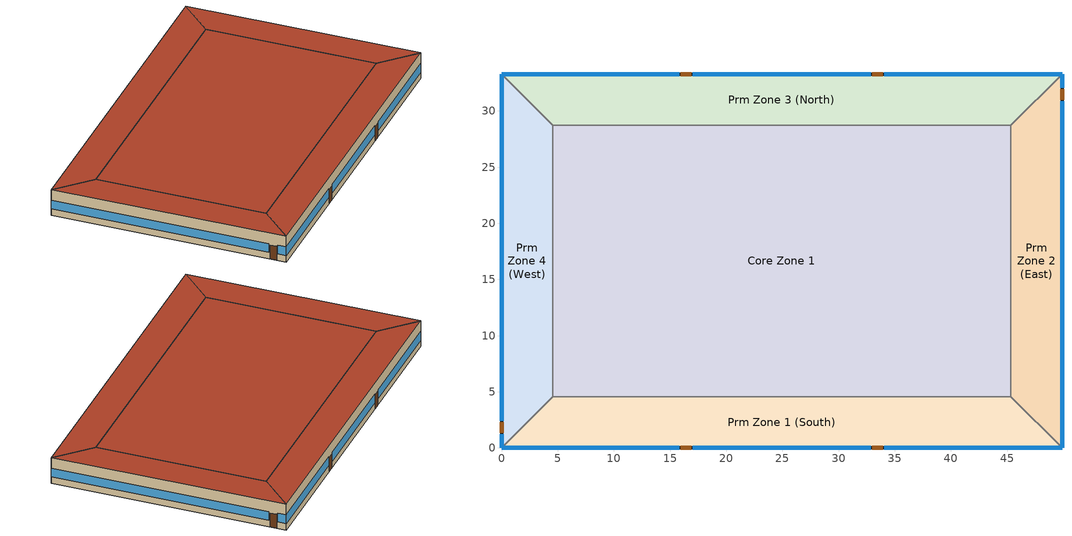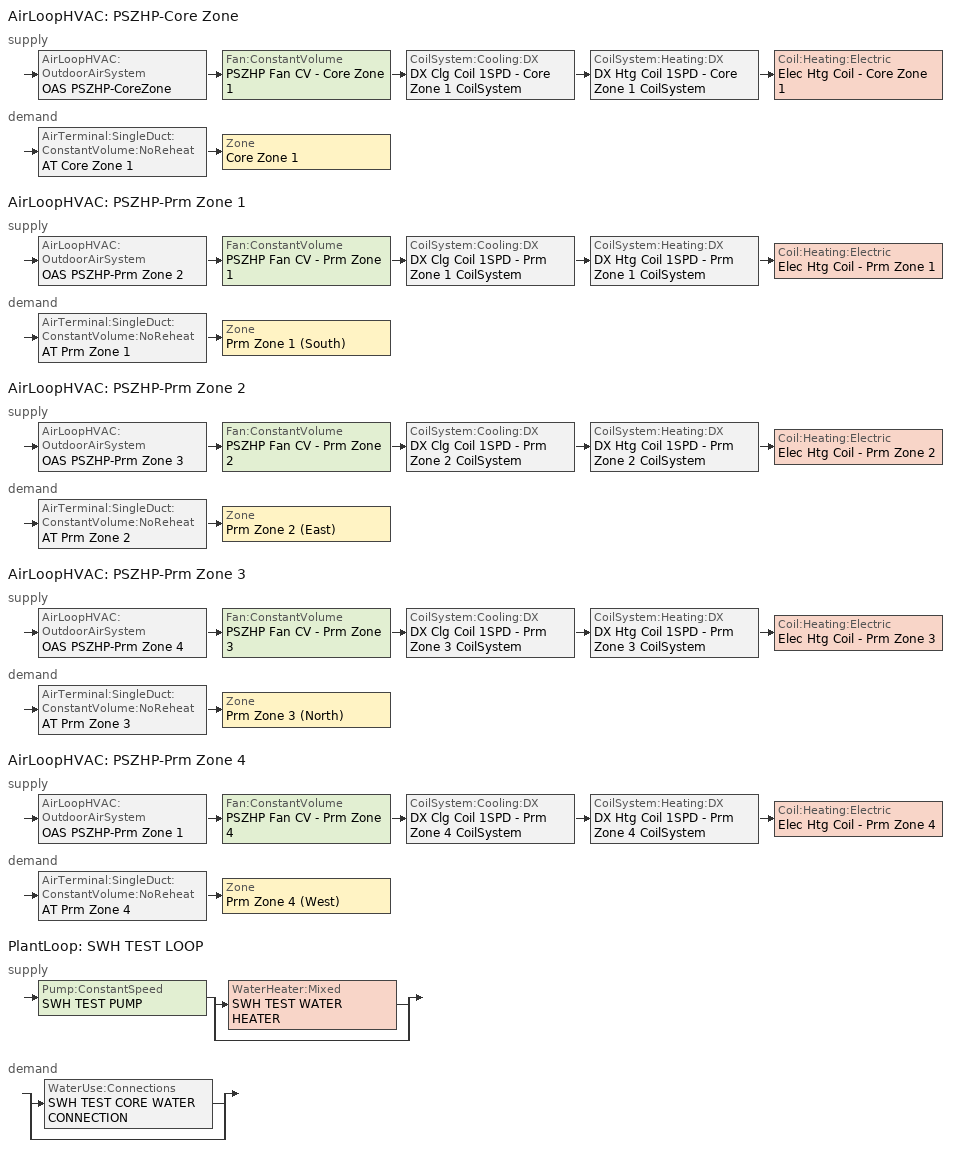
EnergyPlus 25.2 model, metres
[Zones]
Prm Zone 2 (East)
 floor ground (Slab-on-grade Type 1): 45.32,4.57 45.32,28.71 49.9,33.28 49.9,0 z0
 wall outside (ExtWall Type 2): 49.9,0,3.96 49.9,0,0 49.9,33.28,0 49.9,33.28,0.98 49.9,33.28,2.33 49.9,33.28,3.96
 wall to Prm Zone 3 (North) (Interior Wall): 49.9,33.28 45.32,28.71 z0:3.96
 wall to Prm Zone 1 (South) (Interior Wall): 45.32,4.57 49.9,0 z0:3.96
 wall to Core Zone 1 (Interior Wall): 45.32,28.71 45.32,4.57 z0:3.96
 window (SimpleWindow): 49.9,0 49.9,30.85 / 49.9,32.06 49.9,33.28 z0.98:2.33
 door (Exterior Door): 49.9,31 49.9,31.91 z0:2.13
 roof outside (Roof Type 1): 49.9,0 49.9,33.28 45.32,28.71 45.32,4.57 z3.96
Core Zone 1
 floor ground (Slab-on-grade Type 1): 4.57,28.71 45.32,28.71 45.32,4.57 4.57,4.57 z0
 wall to Prm Zone 3 (North) (Interior Wall): 45.32,28.71 4.57,28.71 z0:3.96
 wall to Prm Zone 1 (South) (Interior Wall): 4.57,4.57 45.32,4.57 z0:3.96
 wall to Prm Zone 4 (West) (Interior Wall): 4.57,28.71 4.57,4.57 z0:3.96
 roof outside (Roof Type 1): 4.57,4.57 45.32,4.57 45.32,28.71 4.57,28.71 z3.96
Prm Zone 1 (South)
 floor ground (Slab-on-grade Type 1): 45.32,4.57 49.9,0 0,0 4.57,4.57 z0
 wall outside (ExtWall Type 1): 0,0 49.9,0 z0:3.96
 wall to Prm Zone 4 (West) (Interior Wall): 4.57,4.57 0,0 z0:3.96
 window (SimpleWindow): 17.04,0 32.89,0 / 0,0 15.82,0 / 34.08,0 49.9,0 z0.98:2.33
 door (Exterior Door): 15.97,0 16.89,0 / 33.01,0 33.92,0 z0:2.13
 roof outside (Roof Type 1): 4.57,4.57 0,0 49.9,0 45.32,4.57 z3.96
Prm Zone 3 (North)
 floor foundation (Slab-on-grade Type 2): 4.57,28.71 0,33.28 49.9,33.28 45.32,28.71 z0
 wall outside (ExtWall Type 3): 49.9,33.28 0,33.28 z0:3.96
 wall to Prm Zone 4 (West) (Interior Wall): 0,33.28 4.57,28.71 z0:3.96
 window (SimpleWindow): 49.9,33.28 34.08,33.28 / 32.89,33.28 17.04,33.28 / 15.82,33.28 0,33.28 z0.98:2.33
 door (Exterior Door): 33.92,33.28 33.01,33.28 / 16.89,33.28 15.97,33.28 z0:2.13
 roof outside (Roof Type 2): 45.32,28.71 49.9,33.28 0,33.28 4.57,28.71 z3.96
Prm Zone 4 (West)
 floor foundation (Slab-on-grade Type 2): 0,33.28 4.57,28.71 4.57,4.57 0,0 z0
 wall outside (ExtWall Type 3): 0,33.28 0,0 z0:3.96
 window (SimpleWindow): 0,1.22 0,0 / 0,33.28 0,2.44 z0.98:2.33
 door (Exterior Door): 0,2.29 0,1.37 z0:2.13
 roof outside (Roof Type 3): 0,0 4.57,4.57 4.57,28.71 0,33.28 z3.96
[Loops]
AirLoopHVAC 'PSZHP-Core Zone'
 supply: AirLoopHVAC:OutdoorAirSystem 'OAS PSZHP-CoreZone' > Fan:ConstantVolume 'PSZHP Fan CV - Core Zone 1' > CoilSystem:Cooling:DX 'DX Clg Coil 1SPD - Core Zone 1 CoilSystem' > CoilSystem:Heating:DX 'DX Htg Coil 1SPD - Core Zone 1 CoilSystem' > Coil:Heating:Electric 'Elec Htg Coil - Core Zone 1'
 demand: AirTerminal:SingleDuct:ConstantVolume:NoReheat 'AT Core Zone 1' > Zone 'Core Zone 1'
AirLoopHVAC 'PSZHP-Prm Zone 1'
 supply: AirLoopHVAC:OutdoorAirSystem 'OAS PSZHP-Prm Zone 2' > Fan:ConstantVolume 'PSZHP Fan CV - Prm Zone 1' > CoilSystem:Cooling:DX 'DX Clg Coil 1SPD - Prm Zone 1 CoilSystem' > CoilSystem:Heating:DX 'DX Htg Coil 1SPD - Prm Zone 1 CoilSystem' > Coil:Heating:Electric 'Elec Htg Coil - Prm Zone 1'
 demand: AirTerminal:SingleDuct:ConstantVolume:NoReheat 'AT Prm Zone 1' > Zone 'Prm Zone 1 (South)'
AirLoopHVAC 'PSZHP-Prm Zone 2'
 supply: AirLoopHVAC:OutdoorAirSystem 'OAS PSZHP-Prm Zone 3' > Fan:ConstantVolume 'PSZHP Fan CV - Prm Zone 2' > CoilSystem:Cooling:DX 'DX Clg Coil 1SPD - Prm Zone 2 CoilSystem' > CoilSystem:Heating:DX 'DX Htg Coil 1SPD - Prm Zone 2 CoilSystem' > Coil:Heating:Electric 'Elec Htg Coil - Prm Zone 2'
 demand: AirTerminal:SingleDuct:ConstantVolume:NoReheat 'AT Prm Zone 2' > Zone 'Prm Zone 2 (East)'
AirLoopHVAC 'PSZHP-Prm Zone 3'
 supply: AirLoopHVAC:OutdoorAirSystem 'OAS PSZHP-Prm Zone 4' > Fan:ConstantVolume 'PSZHP Fan CV - Prm Zone 3' > CoilSystem:Cooling:DX 'DX Clg Coil 1SPD - Prm Zone 3 CoilSystem' > CoilSystem:Heating:DX 'DX Htg Coil 1SPD - Prm Zone 3 CoilSystem' > Coil:Heating:Electric 'Elec Htg Coil - Prm Zone 3'
 demand: AirTerminal:SingleDuct:ConstantVolume:NoReheat 'AT Prm Zone 3' > Zone 'Prm Zone 3 (North)'
AirLoopHVAC 'PSZHP-Prm Zone 4'
 supply: AirLoopHVAC:OutdoorAirSystem 'OAS PSZHP-Prm Zone 1' > Fan:ConstantVolume 'PSZHP Fan CV - Prm Zone 4' > CoilSystem:Cooling:DX 'DX Clg Coil 1SPD - Prm Zone 4 CoilSystem' > CoilSystem:Heating:DX 'DX Htg Coil 1SPD - Prm Zone 4 CoilSystem' > Coil:Heating:Electric 'Elec Htg Coil - Prm Zone 4'
 demand: AirTerminal:SingleDuct:ConstantVolume:NoReheat 'AT Prm Zone 4' > Zone 'Prm Zone 4 (West)'
PlantLoop 'SWH TEST LOOP'
 supply: Pump:ConstantSpeed 'SWH TEST PUMP' > split
  | WaterHeater:Mixed 'SWH TEST WATER HEATER'
  | bypass
 demand: split
  | WaterUse:Connections 'SWH TEST CORE WATER CONNECTION'
  | bypass
[Building]
ASHRAE 229 Base Test Building: North axis=0
[Site:GroundTemperature:BuildingSurface]
18, 18, 18, 18, 18, 18, 18, 18, 18, 18, 18, 18
[Site:Location]
Denver Intl Ap: Elevation=1650; Latitude=39.83; Longitude=-104.65; Time zone=-7
[SizingPeriod:DesignDay] Ashrae clear sky optical depth for beam irradiance taub=0; Ashrae clear sky optical depth for diffuse irradiance taud=0; Barometric pressure=83009; Begin environment reset mode=FullResetAtBeginEnvironment; Day of month=21; Daylight saving time indicator=No; Dry bulb temperature range modifier type=DefaultMultipliers; Humidity condition type=WetBulb; Rain indicator=No; Snow indicator=No; Solar model indicator=ASHRAETau
Name | Daily dry bulb temperature range | Day type | Maximum dry bulb temperature | Month | Wetbulb or dewpoint at maximum dry bulb | Wind direction | Wind speed
Denver.Intl.AP Ann Clg 1% Condns DB=>MWB | 17.3 | SummerDesignDay | 33.5 | 7 | 15.4 | 20 | 4.2
Denver.Intl.AP Ann Htg 99% Condns DB | 0 | WinterDesignDay | -14.6 | 12 | -14.6 | 230 | 3.4
[Construction]
ExtWall Type 1: Gypsum Board, Wall Insulation, Gypsum Board, Stucco
ExtWall Type 2: Massless Wall Material for Ext Wall Type 2, Wall Insulation Type 2, Massless Wall Material for Ext Wall Type 2, Stucco
ExtWall Type 3: Massless Wall Material for Ext Wall Type 3
Exterior Door: Metal Deck 01, 100 mm Floor Insulation
Interior Wall: G01a 19mm gypsum board, F04 Wall air space resistance, G01a 19mm gypsum board
Roof Type 1: Built-Up Roofing Type 1, Roof Cont Insulation Board 1, Metal Deck 01
Roof Type 2: Built-Up Roofing Type 2, Roof Cont Insulation Board 2, Metal Deck 02
Roof Type 3: Massless Assembly for Roof Type 3
SimpleWindow: U 0.569 SHGC 0.387 VT 0.421 Simple Glazing
Slab-on-grade Type 1; Slab-on-grade Type 2: HW CONCRETE FLOOR
[Material]
Name | Conductivity | Density | Roughness | Solar absorptance | Specific heat | Thermal absorptance | Thickness | Visible absorptance
100 mm Floor Insulation | 0.04 | 91.31 | MediumRough | 0.7 | 838 | 0.7 | 0.1143 | 0.7
Built-Up Roofing Type 1 | 0.16 | 1120 | VeryRough | 0.7 | 1460 | 0.9 | 0.0095 | 0.7
Built-Up Roofing Type 2 | 0.16 | 1120 | VeryRough | 0.7 | 1460 | 0.9 | 0.00944 | 0.7
ExtVertInsulation | 0.04 | 91.31 | Smooth | 0.65 | 838 | 0.9 | 0.1143 | 0.65
G01a 19mm gypsum board | 0.16 | 800 | MediumSmooth | 0.4 | 1090 | 0.9 | 0.019 | 0.4
Gypsum Board | 0.16 | 800 | MediumSmooth | 0.7 | 1090 | 0.9 | 0.0159 | 0.7
HW CONCRETE FLOOR | 2.31 | 2322 | Rough | 0.7 | 832 | 0.9 | 0.1016 | 0.7
Metal Deck 01 | 45.28 | 7824 | Smooth | 0.7 | 500 | 0.9 | 0.0008 | 0.7
Metal Deck 02 | 45.28 | 7824 | MediumSmooth | 0.7 | 500 | 0.9 | 0.0008 | 0.7
Roof Cont Insulation Board 1 | 0.02 | 32 | MediumRough | 0.7 | 922 | 0.9 | 0.05273 | 0.7
Roof Cont Insulation Board 2 | 0.02 | 32 | MediumRough | 0.7 | 922 | 0.9 | 0.106 | 0.7
Stucco | 0.72 | 1856 | Smooth | 0.7 | 840 | 0.9 | 0.0254 | 0.7
Wall Insulation | 0.037 | 9.6 | MediumRough | 0.5 | 838 | 0.9 | 0.062 | 0.5
Wall Insulation Type 2 | 0.037 | 9.6 | MediumRough | 0.5 | 838 | 0.9 | 0.179 | 0.5
[Material:AirGap]
F04 Wall air space resistance: Thermal resistance=0.15
[Material:NoMass] Roughness=Smooth; Solar absorptance=0.7; Thermal absorptance=0.9; Visible absorptance=0.7
Name | Thermal resistance
Massless Assembly for Roof Type 3 | 2.66
Massless Wall Material for Ext Wall Type 2 | 0.099
Massless Wall Material for Ext Wall Type 3 | 1.95
[WindowMaterial:SimpleGlazingSystem]
U 0.569 SHGC 0.387 VT 0.421 Simple Glazing: Solar heat gain coefficient=0.387; U factor=3.23093; Visible transmittance=0.421
[AirLoopHVAC] Design return air flow fraction of supply air flow=1; Design supply air flow rate=Autosize
PSZHP-Core Zone; PSZHP-Prm Zone 1; PSZHP-Prm Zone 2; PSZHP-Prm Zone 3; PSZHP-Prm Zone 4
[AirTerminal:SingleDuct:ConstantVolume:NoReheat] Availability schedule=Always On Discrete hvac_library; Maximum air flow rate=Autosize
AT Core Zone 1; AT Prm Zone 1; AT Prm Zone 2; AT Prm Zone 3; AT Prm Zone 4
[AvailabilityManager:NightCycle] Applicability schedule=Always On Discrete; Control type=CycleOnAny; Cycling run time=3600; Cycling run time control type=FixedRunTime; Fan schedule=HVAC System Availability Sch; Thermostat tolerance=1
Avail Mgr Night Cycle Core Zone; Avail Mgr Night Cycle Prm Zone 1; Avail Mgr Night Cycle Prm Zone 2; Avail Mgr Night Cycle Prm Zone 3; Avail Mgr Night Cycle Prm Zone 4
[Coil:Cooling:DX:SingleSpeed] 2017 rated evaporator fan power per volume flow rate=773.3; 2023 rated evaporator fan power per volume flow rate=934.4; Availability schedule=Always On Discrete hvac_library; Basin heater capacity=0; Basin heater setpoint temperature=10; Condenser type=AirCooled; Crankcase heater capacity=0; Energy input ratio function of flow fraction curve=OS:Curve:Quadratic 2; Energy input ratio function of temperature curve=OS:Curve:Biquadratic 2; Evaporative condenser air flow rate=Autosize; Evaporative condenser effectiveness=0; Evaporative condenser pump rated power consumption=Autosize; Gross rated cooling cop=3.1; Latent capacity time constant=0; Maximum cycling rate=0; Maximum outdoor dry bulb temperature for crankcase heater operation=0; Minimum outdoor dry bulb temperature for compressor operation=-25; Nominal time for condensate removal to begin=0; Part load fraction correlation curve=OS:Curve:Quadratic 3; Ratio of initial moisture evaporation rate and steady state latent capacity=0; Total cooling capacity function of flow fraction curve=OS:Curve:Quadratic 1; Total cooling capacity function of temperature curve=OS:Curve:Biquadratic 1
Name | Gross rated sensible heat ratio | Gross rated total cooling capacity | Rated air flow rate
DX Clg Coil 1SPD - Core Zone 1 | 0.75785 | 34762.7 | 1.65562
DX Clg Coil 1SPD - Prm Zone 1 | 0.74056 | 43577.7 | 1.98027
DX Clg Coil 1SPD - Prm Zone 2 | 0.74413 | 19280.7 | 0.88431
DX Clg Coil 1SPD - Prm Zone 3 | 0.74675 | 23892.8 | 1.10611
DX Clg Coil 1SPD - Prm Zone 4 | 0.74413 | 21455.5 | 0.98406
[Coil:Heating:DX:SingleSpeed] 2017 rated supply fan power per volume flow rate=773.3; 2023 rated supply fan power per volume flow rate=934.4; Availability schedule=Always On Discrete hvac_library; Crankcase heater capacity=0; Defrost control=Timed; Defrost strategy=Resistive; Defrost time period fraction=0.166667; Energy input ratio function of flow fraction curve=OS:Curve:Quadratic 9; Energy input ratio function of temperature curve=OS:Curve:Biquadratic 8; Gross rated heating cop=3.1; Heating capacity function of flow fraction curve=OS:Curve:Quadratic 8; Heating capacity function of temperature curve=OS:Curve:Biquadratic 7; Maximum outdoor dry bulb temperature for crankcase heater operation=4.44444; Maximum outdoor dry bulb temperature for defrost operation=4.44444; Minimum outdoor dry bulb temperature for compressor operation=-12.2222; Part load fraction correlation curve=OS:Curve:Quadratic 10; Resistive defrost heater capacity=2000
Name | Gross rated heating capacity | Rated air flow rate
DX Htg Coil 1SPD - Core Zone 1 | 34762.7 | 1.65562
DX Htg Coil 1SPD - Prm Zone 1 | 43577.7 | 1.98027
DX Htg Coil 1SPD - Prm Zone 2 | 19280.7 | 0.88431
DX Htg Coil 1SPD - Prm Zone 3 | 23892.8 | 1.10611
DX Htg Coil 1SPD - Prm Zone 4 | 21455.5 | 0.98406
[Coil:Heating:Electric] Availability schedule=Always On Discrete; Efficiency=1; Nominal capacity=Autosize
Elec Htg Coil - Core Zone 1; Elec Htg Coil - Prm Zone 1; Elec Htg Coil - Prm Zone 2; Elec Htg Coil - Prm Zone 3; Elec Htg Coil - Prm Zone 4
[CoilSystem:Cooling:DX] Availability schedule=Always On Discrete hvac_library
Name | Cooling coil
DX Clg Coil 1SPD - Core Zone 1 CoilSystem | DX Clg Coil 1SPD - Core Zone 1
DX Clg Coil 1SPD - Prm Zone 1 CoilSystem | DX Clg Coil 1SPD - Prm Zone 1
DX Clg Coil 1SPD - Prm Zone 2 CoilSystem | DX Clg Coil 1SPD - Prm Zone 2
DX Clg Coil 1SPD - Prm Zone 3 CoilSystem | DX Clg Coil 1SPD - Prm Zone 3
DX Clg Coil 1SPD - Prm Zone 4 CoilSystem | DX Clg Coil 1SPD - Prm Zone 4
[CoilSystem:Heating:DX] Availability schedule=Always On Discrete hvac_library
Name | Heating coil
DX Htg Coil 1SPD - Core Zone 1 CoilSystem | DX Htg Coil 1SPD - Core Zone 1
DX Htg Coil 1SPD - Prm Zone 1 CoilSystem | DX Htg Coil 1SPD - Prm Zone 1
DX Htg Coil 1SPD - Prm Zone 2 CoilSystem | DX Htg Coil 1SPD - Prm Zone 2
DX Htg Coil 1SPD - Prm Zone 3 CoilSystem | DX Htg Coil 1SPD - Prm Zone 3
DX Htg Coil 1SPD - Prm Zone 4 CoilSystem | DX Htg Coil 1SPD - Prm Zone 4
[Controller:MechanicalVentilation] Availability schedule=Always On Discrete hvac_library; Demand controlled ventilation=No; System outdoor air method=ZoneSum; Design specification outdoor air object name 1=DSOA Ventilation
Name | Zone or zonelist name 1
Controller MV - CoreZone | Core Zone 1
Controller MV - Prm Zone 1 | Prm Zone 4 (West)
Controller MV - Prm Zone 2 | Prm Zone 1 (South)
Controller MV - Prm Zone 3 | Prm Zone 2 (East)
Controller MV - Prm Zone 4 | Prm Zone 3 (North)
[Controller:OutdoorAir] Control high indoor humidity based on outdoor humidity ratio=Yes; Economizer control action type=ModulateFlow; Economizer control type=DifferentialDryBulb; Economizer maximum limit dry bulb temperature=28; Economizer maximum limit enthalpy=64000; Economizer minimum limit dry bulb temperature=-100; Economizer operation staging=InterlockedWithMechanicalCooling; Heat recovery bypass control type=BypassWhenWithinEconomizerLimits; High humidity control=No; High humidity outdoor air flow ratio=1; Lockout type=NoLockout; Maximum outdoor air flow rate=Autosize; Minimum fraction of outdoor air schedule=Min OA Schedule; Minimum limit type=FixedMinimum; Minimum outdoor air flow rate=Autosize
Name | Mechanical ventilation controller
OA Controller CoreZone | Controller MV - CoreZone
OA Controller Prm Zone 1 | Controller MV - Prm Zone 1
OA Controller Prm Zone 2 | Controller MV - Prm Zone 2
OA Controller Prm Zone 3 | Controller MV - Prm Zone 3
OA Controller Prm Zone 4 | Controller MV - Prm Zone 4
[DesignSpecification:OutdoorAir]
DSOA Ventilation: Outdoor air flow air changes per hour=0; Outdoor air flow per person=0; Outdoor air flow per zone=0; Outdoor air flow per zone floor area=0.00061; Outdoor air method=Sum
[DesignSpecification:OutdoorAir:SpaceList] Space design specification outdoor air object name 1=DSOA Ventilation
Name | Space name 1
Core Zone 1 DSOA Space List | Core Space
Prm Zone 1 (South) DSOA Space List | Prm Space 1
Prm Zone 2 (East) DSOA Space List | Prm Space 2
Prm Zone 3 (North) DSOA Space List | Prm Space 3
Prm Zone 4 (West) DSOA Space List | Prm Space 4
[ElectricEquipment] Design level calculation method=Watts/Area; End use subcategory=General; Schedule=ASHRAE 229 Office Plug Load Sch; Watts per floor area=8.07
Name | Zone or zonelist or space or spacelist
Core Space ElecEquip | Core Space
Prm Space 1 ElecEquip | Prm Space 1
Prm Space 2 ElecEquip | Prm Space 2
Prm Space 3 ElecEquip | Prm Space 3
Prm Space 4 ElecEquip | Prm Space 4
[Fan:ConstantVolume] Availability schedule=HVAC System Availability Sch; Fan total efficiency=0.6; Motor efficiency=0.8; Motor in airstream fraction=1; Pressure rise=307.2
Name | Maximum flow rate
PSZHP Fan CV - Core Zone 1 | 1.65562
PSZHP Fan CV - Prm Zone 1 | 1.98027
PSZHP Fan CV - Prm Zone 2 | 0.88431
PSZHP Fan CV - Prm Zone 3 | 1.10611
PSZHP Fan CV - Prm Zone 4 | 0.98406
[Foundation:Kiva]
Slab-Foundation: Exterior vertical insulation depth=0.6096; Exterior vertical insulation material=ExtVertInsulation; Wall depth below slab=0; Wall height above grade=0
[Foundation:Kiva:Settings]
Foundation:Kiva:Settings 1: Deep ground boundary condition=Autoselect; Deep ground depth=Autocalculate; Far field width=40; Ground solar absorptivity=0.9; Ground surface roughness=0.03; Ground thermal absorptivity=0.9; Maximum cell growth coefficient=1.5; Minimum cell dimension=0.02; Simulation timestep=Hourly; Soil conductivity=1.8; Soil density=3200; Soil specific heat=836
[HeatExchanger:AirToAir:SensibleAndLatent] Availability schedule=Always On Discrete hvac_library; Economizer lockout=Yes; Frost control type=None; Heat exchanger type=Rotary; Latent effectiveness at 100 cooling air flow=0.5; Latent effectiveness at 100 heating air flow=0.5; Latent effectiveness of cooling air flow curve=ERV HX_LatCoolEff; Latent effectiveness of heating air flow curve=ERV HX_LatHeatEff; Nominal electric power=0; Nominal supply air flow rate=Autosize; Sensible effectiveness at 100 cooling air flow=0.5; Sensible effectiveness at 100 heating air flow=0.5; Sensible effectiveness of cooling air flow curve=ERV HX_SensCoolEff; Sensible effectiveness of heating air flow curve=ERV HX_SensHeatEff; Supply air outlet temperature control=Yes; Threshold temperature=1.7
ERVHX Core Zone 1; ERVHX Prm Zone 1; ERVHX Prm Zone 2; ERVHX Prm Zone 3; ERVHX Prm Zone 4
[Lights] Design level calculation method=Watts/Area; End use subcategory=General; Fraction replaceable=1; Schedule=ASHRAE 229 Office Bldg Light Sch; Watts per floor area=11.03
Name | Zone or zonelist or space or spacelist
Core Space Lights | Core Space
Prm Space 1 Lights | Prm Space 1
Prm Space 2 Lights | Prm Space 2
Prm Space 3 Lights | Prm Space 3
Prm Space 4 Lights | Prm Space 4
[People] Activity level schedule=ASHRAE 229 Office Activity Level; Fraction radiant=0.3; Number of people calculation method=People/Area; Number of people schedule=ASHRAE 229 Bldg Occup Sch; People per floor area=0.0538196
Name | Zone or zonelist or space or spacelist
Core Space People | Core Space
Prm Space 1 People | Prm Space 1
Prm Space 2 People | Prm Space 2
Prm Space 3 People | Prm Space 3
Prm Space 4 People | Prm Space 4
[SetpointManager:MixedAir] Control variable=Temperature
Node 15 OS Default SPM; Node 17 OS Default SPM; Node 25 OS Default SPM; Node 26 OS Default SPM; Node 37 OS Default SPM; Node 38 OS Default SPM; Node 49 OS Default SPM; Node 50 OS Default SPM; Node 61 OS Default SPM; Node 62 OS Default SPM
[SetpointManager:SingleZone:Reheat] Control variable=Temperature; Maximum supply air temperature=35; Minimum supply air temperature=10
Name | Control zone
Node 66 OS Default SPM; Node 70 OS Default SPM; Node 71 OS Default SPM; PSZHP-Prm Zone-4-Reheat SPMgr | Prm Zone 4 (West)
Node 67 OS Default SPM; Node 68 OS Default SPM; Node 78 OS Default SPM; PSZHP-CoreZone-Reheat SPMgr | Core Zone 1
Node 69 OS Default SPM; Node 72 OS Default SPM; Node 73 OS Default SPM; PSZHP-Prm Zone-1-Reheat SPMgr | Prm Zone 1 (South)
Node 74 OS Default SPM; Node 75 OS Default SPM; Node 76 OS Default SPM; PSZHP-Prm Zone-2-Reheat SPMgr | Prm Zone 2 (East)
Node 77 OS Default SPM; Node 79 OS Default SPM; Node 80 OS Default SPM; PSZHP-Prm Zone-3-Reheat SPMgr | Prm Zone 3 (North)
[Sizing:System] 100 outdoor air in cooling=No; 100 outdoor air in heating=No; Central cooling capacity control method=OnOff; Central cooling design supply air humidity ratio=0.0085; Central cooling design supply air temperature=12.8; Central heating design supply air humidity ratio=0.008; Central heating design supply air temperature=16.7; Central heating maximum system air flow ratio=0.3; Cooling design capacity=Autosize; Cooling design capacity method=CoolingDesignCapacity; Cooling design capacity per floor area=234.7; Cooling fraction of autosized cooling supply air flow rate=1; Cooling supply air flow rate=0; Cooling supply air flow rate method=DesignDay; Cooling supply air flow rate per floor area=0.00996765; Cooling supply air flow rate per unit cooling capacity=3.94755e-05; Design outdoor air flow rate=Autosize; Fraction of autosized cooling design capacity=1; Fraction of autosized heating design capacity=1; Heating design capacity=Autosize; Heating design capacity method=HeatingDesignCapacity; Heating design capacity per floor area=157; Heating fraction of autosized cooling supply air flow rate=1; Heating fraction of autosized heating supply air flow rate=1; Heating supply air flow rate=0; Heating supply air flow rate method=DesignDay; Heating supply air flow rate per floor area=0.00996765; Heating supply air flow rate per unit heating capacity=3.15882e-05; Occupant diversity=Autosize; Precool design humidity ratio=0.008; Precool design temperature=12.8; Preheat design humidity ratio=0.008; Preheat design temperature=7; System outdoor air method=ZoneSum; Type of load to size on=Sensible; Type of zone sum to use=NonCoincident; Zone maximum outdoor air fraction=1
PSZHP-Core Zone; PSZHP-Prm Zone 1; PSZHP-Prm Zone 2; PSZHP-Prm Zone 3; PSZHP-Prm Zone 4
[Sizing:Zone] Account for dedicated outdoor air system=No; Cooling design air flow method=DesignDay; Cooling design air flow rate=0; Cooling minimum air flow=0; Cooling minimum air flow fraction=0; Cooling minimum air flow per zone floor area=0.000762; Heating design air flow method=DesignDay; Heating design air flow rate=0; Heating maximum air flow=0.141576; Heating maximum air flow fraction=0.3; Heating maximum air flow per zone floor area=0.002032; Type of space sum to use=Coincident; Zone cooling design supply air humidity ratio=0.0085; Zone cooling design supply air humidity ratio difference=0.005; Zone cooling design supply air temperature=12.8; Zone cooling design supply air temperature difference=11.11; Zone cooling design supply air temperature input method=SupplyAirTemperature; Zone heating design supply air humidity ratio=0.008; Zone heating design supply air temperature=32.2; Zone heating design supply air temperature difference=11.11; Zone heating design supply air temperature input method=SupplyAirTemperature; Zone humidification design supply air humidity ratio difference=0.005; Zone latent cooling design supply air humidity ratio input method=HumidityRatioDifference; Zone latent heating design supply air humidity ratio input method=HumidityRatioDifference; Zone load sizing method=Sensible Load Only No Latent Load
Name | Design specification outdoor air object
Core Zone 1 | Core Zone 1 DSOA Space List
Prm Zone 1 (South) | Prm Zone 1 (South) DSOA Space List
Prm Zone 2 (East) | Prm Zone 2 (East) DSOA Space List
Prm Zone 3 (North) | Prm Zone 3 (North) DSOA Space List
Prm Zone 4 (West) | Prm Zone 4 (West) DSOA Space List
[Space] Space type=Space Type Office
Name | Zone
Core Space | Core Zone 1
Prm Space 1 | Prm Zone 1 (South)
Prm Space 2 | Prm Zone 2 (East)
Prm Space 3 | Prm Zone 3 (North)
Prm Space 4 | Prm Zone 4 (West)
[SpaceList]
Space Type Office: Core Space, Prm Space 1, Prm Space 4, Prm Space 2, Prm Space 3
[SurfaceProperty:ExposedFoundationPerimeter]
Name | Exposed perimeter calculation method | Exposed perimeter fraction | Surface | Total exposed perimeter
SurfaceProperty:ExposedFoundationPerimeter 1 | ExposedPerimeterFraction | 1 | Floor Prm Space 2
SurfaceProperty:ExposedFoundationPerimeter 2 | TotalExposedPerimeter |  | Floor Prm Space 3 | 49.89576
SurfaceProperty:ExposedFoundationPerimeter 3 | TotalExposedPerimeter |  | Floor Prm Space 4 | 33.28416
[ThermostatSetpoint:DualSetpoint] Cooling setpoint temperature schedule=ASHRAE 229 Office ClgSetp; Heating setpoint temperature schedule=ASHRAE 229 Office HtgSetp
Thermostat Setpoint Dual Setpoint 1; Thermostat Setpoint Dual Setpoint 2; Thermostat Setpoint Dual Setpoint 3; Thermostat Setpoint Dual Setpoint 4; Thermostat Setpoint Dual Setpoint 5
[Zone] Multiplier=1; Part of total floor area=Yes
Core Zone 1; Prm Zone 1 (South); Prm Zone 2 (East); Prm Zone 3 (North); Prm Zone 4 (West)
[ZoneControl:Thermostat] Temperature difference between cutout and setpoint=0
Name | Zone or zonelist | Control 1 | Control type schedule
Core Zone 1 Thermostat | Core Zone 1 | Thermostat Setpoint Dual Setpoint 1 | Core Zone 1 Thermostat Schedule
Prm Zone 1 (South) Thermostat | Prm Zone 1 (South) | Thermostat Setpoint Dual Setpoint 4 | Prm Zone 1 (South) Thermostat Schedule
Prm Zone 2 (East) Thermostat | Prm Zone 2 (East) | Thermostat Setpoint Dual Setpoint 5 | Prm Zone 2 (East) Thermostat Schedule
Prm Zone 3 (North) Thermostat | Prm Zone 3 (North) | Thermostat Setpoint Dual Setpoint 2 | Prm Zone 3 (North) Thermostat Schedule
Prm Zone 4 (West) Thermostat | Prm Zone 4 (West) | Thermostat Setpoint Dual Setpoint 3 | Prm Zone 4 (West) Thermostat Schedule
[Zone equipment]
Core Zone 1: AT Core Zone 1
Prm Zone 1 (South): AT Prm Zone 1
Prm Zone 2 (East): AT Prm Zone 2
Prm Zone 3 (North): AT Prm Zone 3
Prm Zone 4 (West): AT Prm Zone 4
[ZoneInfiltration:DesignFlowRate]
Name | Air changes per hour | Constant term coefficient | Design flow rate calculation method | Schedule | Temperature term coefficient | Velocity term coefficient | Zone or zonelist or space or spacelist | Flow rate per exterior surface area | Flow rate per floor area | Design flow rate
Infil Method 1 Core Space | 0 | 0 | AirChanges/Hour | ASHRAE 229 Office Infil Sch | 0.03636 | 0.2237 | Core Space
Infil Method 1 Prm Space 1 | 0.5 | 0 | AirChanges/Hour | ASHRAE 229 Office Infil Sch | 0.03636 | 0.2237 | Prm Space 1
Infil Method 2 Prm Space 2 |  |  | Flow/ExteriorWallArea |  |  |  | Prm Space 2 | 0.0005862
Infil Method 3 Prm Space 3 |  |  | Flow/Area | ASHRAE 229 Office Infil Sch |  |  | Prm Space 3 |  | 0.0003884
Infil Method 4 Prm Space 4 |  |  | Flow/Zone |  |  |  | Prm Space 4 |  |  | 0.0537
[PlantEquipmentOperationSchemes]
SWH TEST Loop Operation Scheme List: Control scheme 1=SWH TEST Operation Scheme; Control scheme 1 schedule=SWH TEST ON SCHED
[PlantEquipmentOperation:HeatingLoad]
SWH TEST Operation Scheme: Load range 1 lower limit=0; Load range 1 upper limit=1e+15; Range 1 equipment list=SWH TEST Equipment List
[PlantEquipmentList]
SWH TEST Equipment List: SWH TEST WATER HEATER, WaterHeater:Mixed
[Sizing:Plant]
SWH TEST Sizing: Plant or condenser loop=SWH TEST LOOP; Loop type=Heating; Design loop exit temperature=60; Loop design temperature difference=5
[Pump:ConstantSpeed]
SWH TEST PUMP: Design flow rate=Autosize; Design pump head=179352; Design power consumption=Autosize; Motor efficiency=0.9; Fraction of motor inefficiencies to fluid stream=0; Pump control type=Intermittent
[WaterHeater:Mixed]
SWH TEST WATER HEATER: Tank volume=0.1514; Setpoint temperature schedule=SWH TEST HEATER SETPOINT SCHED; Deadband temperature difference=2; Maximum temperature limit=82.2222; Heater control type=Cycle; Heater maximum capacity=12000; Heater fuel type=NaturalGas; Heater thermal efficiency=0.8; Off cycle parasitic fuel consumption rate=0; Off cycle parasitic fuel type=NaturalGas; Off cycle parasitic heat fraction to tank=0; On cycle parasitic fuel consumption rate=0; On cycle parasitic fuel type=NaturalGas; On cycle parasitic heat fraction to tank=0; Ambient temperature indicator=Zone; Ambient temperature zone=Core Zone 1; Off cycle loss coefficient to ambient temperature=1.20598; On cycle loss coefficient to ambient temperature=1.20598; Peak use flow rate=4.048e-06; Use flow rate fraction schedule=SWH TEST USE FRAC SCHED
[WaterUse:Equipment]
SWH TEST CORE WATER EQUIPMENT: Zone=Core Zone 1; Peak flow rate=4.048e-06; Flow rate fraction schedule=SWH TEST USE FRAC SCHED; Sensible fraction schedule=SWH TEST SENSIBLE FRAC SCHED; Latent fraction schedule=SWH TEST LATENT FRAC SCHED; Hot water supply temperature schedule=SWH TEST HOT SUPPLY TEMP SCHED; End use subcategory=Restroom Sink
[WaterUse:Connections]
SWH TEST CORE WATER CONNECTION: Water use equipment name 1=SWH TEST CORE WATER EQUIPMENT
[PlantLoop]
SWH TEST LOOP: Fluid type=Water; Plant equipment operation scheme=SWH TEST Loop Operation Scheme List; Maximum loop temperature=60; Minimum loop temperature=10; Maximum loop flow rate=Autosize; Minimum loop flow rate=0; Plant loop volume=Autocalculate; Load distribution scheme=Optimal
[SetpointManager:Scheduled]
SWH TEST Loop Setpoint Manager: Control variable=Temperature; Schedule=SWH TEST LOOP TEMP SCHED; Setpoint node or nodelist=SWH TEST Supply Outlet Node
[Curve:Biquadratic]
Name | Maximum value of x | Maximum value of y | Minimum value of x | Minimum value of y | Coefficient1 constant | Coefficient2 x | Coefficient3 x 2 | Coefficient4 y | Coefficient5 y 2 | Coefficient6 x y
OS:Curve:Biquadratic 1 | 22 | 46 | 17 | 13 | 0.42415 | 0.04426 | -0.00042 | 0.00333 | -8e-05 | -0.00021
OS:Curve:Biquadratic 2 | 22 | 46 | 17 | 13 | 1.23649 | -0.02431 | 0.00057 | -0.01434 | 0.00063 | -0.00038
OS:Curve:Biquadratic 7 | 1 | 1 | 0 | 0 | 0.758746 | 0 | 0 | 0.027626 | 0.000148716 | 0
OS:Curve:Biquadratic 8 | 20 | 1 | -20 | 0 | 1.19248 | -0.0300438 | 0.00103745 | 0 | 0 | 0
[Curve:Quadratic]
Name | Maximum value of x | Minimum value of x | Coefficient1 constant | Coefficient2 x | Coefficient3 x 2
OS:Curve:Quadratic 1 | 1.13877 | 0.75918 | 0.77136 | 0.34053 | -0.11088
OS:Curve:Quadratic 2 | 1.13877 | 0.75918 | 1.2055 | -0.32953 | 0.12308
OS:Curve:Quadratic 3 | 1 | 0 | 0.771 | 0.229 | 0
OS:Curve:Quadratic 8 | 1.5 | 0.5 | 0.84 | 0.16 | 0
OS:Curve:Quadratic 9 | 1 | 0 | 1.3824 | -0.4336 | 0.0512
OS:Curve:Quadratic 10 | 1 | 0 | 0.85 | 0.15 | 0
[Schedule:Compact]
Core Zone 1 Thermostat Schedule; Prm Zone 1 (South) Thermostat Schedule; Prm Zone 2 (East) Thermostat Schedule; Prm Zone 3 (North) Thermostat Schedule; Prm Zone 4 (West) Thermostat Schedule: Through: 12/31, For: AllDays, Until: 24:00, 4
[Schedule:Constant]
Name | Hourly value
Always On Discrete; Always On Discrete hvac_library; SWH TEST ON SCHED; SWH TEST USE FRAC SCHED | 1
SWH TEST LOOP TEMP SCHED; SWH TEST HEATER SETPOINT SCHED | 60
SWH TEST HOT SUPPLY TEMP SCHED | 43
SWH TEST SENSIBLE FRAC SCHED | 0.2
SWH TEST LATENT FRAC SCHED | 0.05
[Schedule:Day:Interval]
Min OA Schedule DefaultDay; Office Bldg Light Winter Design Day; Small Office Bldg Equip Winter Design Day; Small Office Bldg Occ Winter Design Day: 24:00, 0, No
Office Bldg Light Summer Design Day; Office Infil Default Schedule; Saturday Infil Rule Day Schedule; Small Office Bldg Equip Summer Design Day; Small Office Infil Quarter On Summer Design Day; Small Office Infil Quarter On Winter Design Day; Sunday Office Infil Rule Day Schedule: 24:00, 1, No
Office ClgSetp Summer Design Day; Office ClgSetp Winter Design Day: 24:00, 23.9, No
Office HtgSetp Summer Design Day; Office HtgSetp Winter Design Day: 24:00, 21.1, No
Saturday Bldg Occ Day Schedule; Saturday Light Day Schedule: 06:00, 0, 08:00, 0.1, 12:00, 0.3, 17:00, 0.1, 19:00, 0.05, 24:00, 0, No
Saturday ClgSetp Day Schedule: 05:00, 26.7, 17:00, 24, 24:00, 26.7, No
Saturday HtgSetp Day Schedule: 05:00, 15.6, 17:00, 21, 24:00, 15.6, No
Saturday Office Bldg Plug Load Rule Sch: 06:00, 0.23, 08:00, 0.38, 12:00, 0.48, 17:00, 0.33, 19:00, 0.29, 24:00, 0.23, No
Saturday Sys Avail Day Schedule: 06:00, 0, 19:00, 1, 24:00, 0, No
Small Office Activity Default Schedule; Small Office Activity Summer Design Day; Small Office Activity Winter Design Day: 24:00, 120, No
Small Office Bldg Occ Summer Design Day: 06:00, 0, 22:00, 1, 24:00, 0.05, No
Sunday Bldg Occ Day Schedule; Sunday Light Day Schedule: 06:00, 0, 18:00, 0.05, 24:00, 0, No
Sunday ClgSetp Day Schedule: 24:00, 26.7, No
Sunday HtgSetp Day Schedule: 24:00, 15.6, No
Sunday Office Plug Load Rule Day Sch: 08:00, 0.23, 17:00, 0.29, 24:00, 0.23, No
Sunday Sys Avail Day Schedule; Sunday Sys Avail Day Schedule 2: 06:00, 0, 18:00, 1, 24:00, 0, No
Sys Avail Summer Design Day; Sys Avail Winter Design Day; WeeksDays Sys Avail Fan Schedule: 06:00, 0, 24:00, 1, No
Weekday HtgSetp Schedule: 05:00, 15.6, 22:00, 21, 24:00, 15.6, No
Weekday Light Day Schedule; WeeksDays Bldg Occ Day Schedule: 06:00, 0, 07:00, 0.1, 08:00, 0.2, 17:00, 0.95, 18:00, 0.3, 22:00, 0.1, 24:00, 0.05, No
Weekdays ClgSetp Schedule: 05:00, 26.7, 22:00, 24, 24:00, 26.7, No
Weekdays Plug Load Schedule: 06:00, 0.31, 08:00, 0.38, 12:00, 0.86, 13:00, 0.76, 17:00, 0.86, 18:00, 0.48, 24:00, 0.38, No
[Schedule:Week:Daily]
ASHRAE 229 Bldg Occup Sch Week Rule - Jan1-Jan2: WeeksDays Bldg Occ Day Schedule, WeeksDays Bldg Occ Day Schedule, WeeksDays Bldg Occ Day Schedule, WeeksDays Bldg Occ Day Schedule, WeeksDays Bldg Occ Day Schedule, WeeksDays Bldg Occ Day Schedule, Saturday Bldg Occ Day Schedule, WeeksDays Bldg Occ Day Schedule, Small Office Bldg Occ Summer Design Day, Small Office Bldg Occ Winter Design Day, WeeksDays Bldg Occ Day Schedule, WeeksDays Bldg Occ Day Schedule
ASHRAE 229 Bldg Occup Sch Week Rule - Jan3-Dec31: Sunday Bldg Occ Day Schedule, WeeksDays Bldg Occ Day Schedule, WeeksDays Bldg Occ Day Schedule, WeeksDays Bldg Occ Day Schedule, WeeksDays Bldg Occ Day Schedule, WeeksDays Bldg Occ Day Schedule, Saturday Bldg Occ Day Schedule, WeeksDays Bldg Occ Day Schedule, Small Office Bldg Occ Summer Design Day, Small Office Bldg Occ Winter Design Day, WeeksDays Bldg Occ Day Schedule, WeeksDays Bldg Occ Day Schedule
ASHRAE 229 Office Activity Level Week Rule - Jan1-Dec31: Small Office Activity Default Schedule, Small Office Activity Default Schedule, Small Office Activity Default Schedule, Small Office Activity Default Schedule, Small Office Activity Default Schedule, Small Office Activity Default Schedule, Small Office Activity Default Schedule, Small Office Activity Default Schedule, Small Office Activity Summer Design Day, Small Office Activity Winter Design Day, Small Office Activity Default Schedule, Small Office Activity Default Schedule
ASHRAE 229 Office Bldg Light Sch Week Rule - Jan1-Jan2: Weekday Light Day Schedule, Weekday Light Day Schedule, Weekday Light Day Schedule, Weekday Light Day Schedule, Weekday Light Day Schedule, Weekday Light Day Schedule, Saturday Light Day Schedule, Weekday Light Day Schedule, Office Bldg Light Summer Design Day, Office Bldg Light Winter Design Day, Weekday Light Day Schedule, Weekday Light Day Schedule
ASHRAE 229 Office Bldg Light Sch Week Rule - Jan3-Dec31: Sunday Light Day Schedule, Weekday Light Day Schedule, Weekday Light Day Schedule, Weekday Light Day Schedule, Weekday Light Day Schedule, Weekday Light Day Schedule, Saturday Light Day Schedule, Weekday Light Day Schedule, Office Bldg Light Summer Design Day, Office Bldg Light Winter Design Day, Weekday Light Day Schedule, Weekday Light Day Schedule
ASHRAE 229 Office ClgSetp Week Rule - Jan1-Jan2: Weekdays ClgSetp Schedule, Weekdays ClgSetp Schedule, Weekdays ClgSetp Schedule, Weekdays ClgSetp Schedule, Weekdays ClgSetp Schedule, Weekdays ClgSetp Schedule, Saturday ClgSetp Day Schedule, Weekdays ClgSetp Schedule, Office ClgSetp Summer Design Day, Office ClgSetp Winter Design Day, Weekdays ClgSetp Schedule, Weekdays ClgSetp Schedule
ASHRAE 229 Office ClgSetp Week Rule - Jan3-Dec31: Sunday ClgSetp Day Schedule, Weekdays ClgSetp Schedule, Weekdays ClgSetp Schedule, Weekdays ClgSetp Schedule, Weekdays ClgSetp Schedule, Weekdays ClgSetp Schedule, Saturday ClgSetp Day Schedule, Weekdays ClgSetp Schedule, Office ClgSetp Summer Design Day, Office ClgSetp Winter Design Day, Weekdays ClgSetp Schedule, Weekdays ClgSetp Schedule
ASHRAE 229 Office HtgSetp Week Rule - Jan1-Jan2: Weekday HtgSetp Schedule, Weekday HtgSetp Schedule, Weekday HtgSetp Schedule, Weekday HtgSetp Schedule, Weekday HtgSetp Schedule, Weekday HtgSetp Schedule, Saturday HtgSetp Day Schedule, Weekday HtgSetp Schedule, Office HtgSetp Summer Design Day, Office HtgSetp Winter Design Day, Weekday HtgSetp Schedule, Weekday HtgSetp Schedule
ASHRAE 229 Office HtgSetp Week Rule - Jan3-Dec31: Sunday HtgSetp Day Schedule, Weekday HtgSetp Schedule, Weekday HtgSetp Schedule, Weekday HtgSetp Schedule, Weekday HtgSetp Schedule, Weekday HtgSetp Schedule, Saturday HtgSetp Day Schedule, Weekday HtgSetp Schedule, Office HtgSetp Summer Design Day, Office HtgSetp Winter Design Day, Weekday HtgSetp Schedule, Weekday HtgSetp Schedule
ASHRAE 229 Office Infil Sch Week Rule - Jan1-Jan2: Office Infil Default Schedule, Office Infil Default Schedule, Office Infil Default Schedule, Office Infil Default Schedule, Office Infil Default Schedule, Office Infil Default Schedule, Saturday Infil Rule Day Schedule, Office Infil Default Schedule, Small Office Infil Quarter On Summer Design Day, Small Office Infil Quarter On Winter Design Day, Office Infil Default Schedule, Office Infil Default Schedule
ASHRAE 229 Office Infil Sch Week Rule - Jan3-Dec31: Sunday Office Infil Rule Day Schedule, Office Infil Default Schedule, Office Infil Default Schedule, Office Infil Default Schedule, Office Infil Default Schedule, Office Infil Default Schedule, Saturday Infil Rule Day Schedule, Office Infil Default Schedule, Small Office Infil Quarter On Summer Design Day, Small Office Infil Quarter On Winter Design Day, Office Infil Default Schedule, Office Infil Default Schedule
ASHRAE 229 Office Plug Load Sch Week Rule - Jan1-Jan2: Weekdays Plug Load Schedule, Weekdays Plug Load Schedule, Weekdays Plug Load Schedule, Weekdays Plug Load Schedule, Weekdays Plug Load Schedule, Weekdays Plug Load Schedule, Saturday Office Bldg Plug Load Rule Sch, Weekdays Plug Load Schedule, Small Office Bldg Equip Summer Design Day, Small Office Bldg Equip Winter Design Day, Weekdays Plug Load Schedule, Weekdays Plug Load Schedule
ASHRAE 229 Office Plug Load Sch Week Rule - Jan3-Dec31: Sunday Office Plug Load Rule Day Sch, Weekdays Plug Load Schedule, Weekdays Plug Load Schedule, Weekdays Plug Load Schedule, Weekdays Plug Load Schedule, Weekdays Plug Load Schedule, Saturday Office Bldg Plug Load Rule Sch, Weekdays Plug Load Schedule, Small Office Bldg Equip Summer Design Day, Small Office Bldg Equip Winter Design Day, Weekdays Plug Load Schedule, Weekdays Plug Load Schedule
HVAC System Availability Sch Week Rule - Jan1-Jan2: WeeksDays Sys Avail Fan Schedule, WeeksDays Sys Avail Fan Schedule, WeeksDays Sys Avail Fan Schedule, WeeksDays Sys Avail Fan Schedule, WeeksDays Sys Avail Fan Schedule, WeeksDays Sys Avail Fan Schedule, Saturday Sys Avail Day Schedule, Sunday Sys Avail Day Schedule 2, Sys Avail Summer Design Day, Sys Avail Winter Design Day, WeeksDays Sys Avail Fan Schedule, WeeksDays Sys Avail Fan Schedule
HVAC System Availability Sch Week Rule - Jan3-Dec31: Sunday Sys Avail Day Schedule, WeeksDays Sys Avail Fan Schedule, WeeksDays Sys Avail Fan Schedule, WeeksDays Sys Avail Fan Schedule, WeeksDays Sys Avail Fan Schedule, WeeksDays Sys Avail Fan Schedule, Saturday Sys Avail Day Schedule, Sunday Sys Avail Day Schedule 2, Sys Avail Summer Design Day, Sys Avail Winter Design Day, WeeksDays Sys Avail Fan Schedule, WeeksDays Sys Avail Fan Schedule
Min OA Schedule Week Rule - Jan1-Dec31: Min OA Schedule DefaultDay, Min OA Schedule DefaultDay, Min OA Schedule DefaultDay, Min OA Schedule DefaultDay, Min OA Schedule DefaultDay, Min OA Schedule DefaultDay, Min OA Schedule DefaultDay, Min OA Schedule DefaultDay, Min OA Schedule DefaultDay, Min OA Schedule DefaultDay, Min OA Schedule DefaultDay, Min OA Schedule DefaultDay
[Schedule:Year]
ASHRAE 229 Bldg Occup Sch: ASHRAE 229 Bldg Occup Sch Week Rule - Jan1-Jan2, 1, 1, 1, 2, ASHRAE 229 Bldg Occup Sch Week Rule - Jan3-Dec31, 1, 3, 12, 31
ASHRAE 229 Office Activity Level: ASHRAE 229 Office Activity Level Week Rule - Jan1-Dec31, 1, 1, 12, 31
ASHRAE 229 Office Bldg Light Sch: ASHRAE 229 Office Bldg Light Sch Week Rule - Jan1-Jan2, 1, 1, 1, 2, ASHRAE 229 Office Bldg Light Sch Week Rule - Jan3-Dec31, 1, 3, 12, 31
ASHRAE 229 Office ClgSetp: ASHRAE 229 Office ClgSetp Week Rule - Jan1-Jan2, 1, 1, 1, 2, ASHRAE 229 Office ClgSetp Week Rule - Jan3-Dec31, 1, 3, 12, 31
ASHRAE 229 Office HtgSetp: ASHRAE 229 Office HtgSetp Week Rule - Jan1-Jan2, 1, 1, 1, 2, ASHRAE 229 Office HtgSetp Week Rule - Jan3-Dec31, 1, 3, 12, 31
ASHRAE 229 Office Infil Sch: ASHRAE 229 Office Infil Sch Week Rule - Jan1-Jan2, 1, 1, 1, 2, ASHRAE 229 Office Infil Sch Week Rule - Jan3-Dec31, 1, 3, 12, 31
ASHRAE 229 Office Plug Load Sch: ASHRAE 229 Office Plug Load Sch Week Rule - Jan1-Jan2, 1, 1, 1, 2, ASHRAE 229 Office Plug Load Sch Week Rule - Jan3-Dec31, 1, 3, 12, 31
HVAC System Availability Sch: HVAC System Availability Sch Week Rule - Jan1-Jan2, 1, 1, 1, 2, HVAC System Availability Sch Week Rule - Jan3-Dec31, 1, 3, 12, 31
Min OA Schedule: Min OA Schedule Week Rule - Jan1-Dec31, 1, 1, 12, 31
[Table:IndependentVariable]
ERV HX_IndependentVariable: Linear, Linear, 10, 0, Dimensionless, 0.75, 1
[Table:IndependentVariableList]
ERV HX_LatCoolEff Independent Variable List; ERV HX_LatHeatEff Independent Variable List; ERV HX_SensCoolEff Independent Variable List; ERV HX_SensHeatEff Independent Variable List: ERV HX_IndependentVariable
[Table:Lookup]
ERV HX_LatCoolEff: ERV HX_LatCoolEff Independent Variable List, 10, 0, 0.68, DivisorOnly, Dimensionless, 0.73, 0.68
ERV HX_LatHeatEff: ERV HX_LatHeatEff Independent Variable List, 10, 0, 0.68, DivisorOnly, Dimensionless, 0.73, 0.68
ERV HX_SensCoolEff: ERV HX_SensCoolEff Independent Variable List, 10, 0, 0.76, DivisorOnly, Dimensionless, 0.81, 0.76
ERV HX_SensHeatEff: ERV HX_SensHeatEff Independent Variable List, 10, 0, 0.76, DivisorOnly, Dimensionless, 0.81, 0.76
